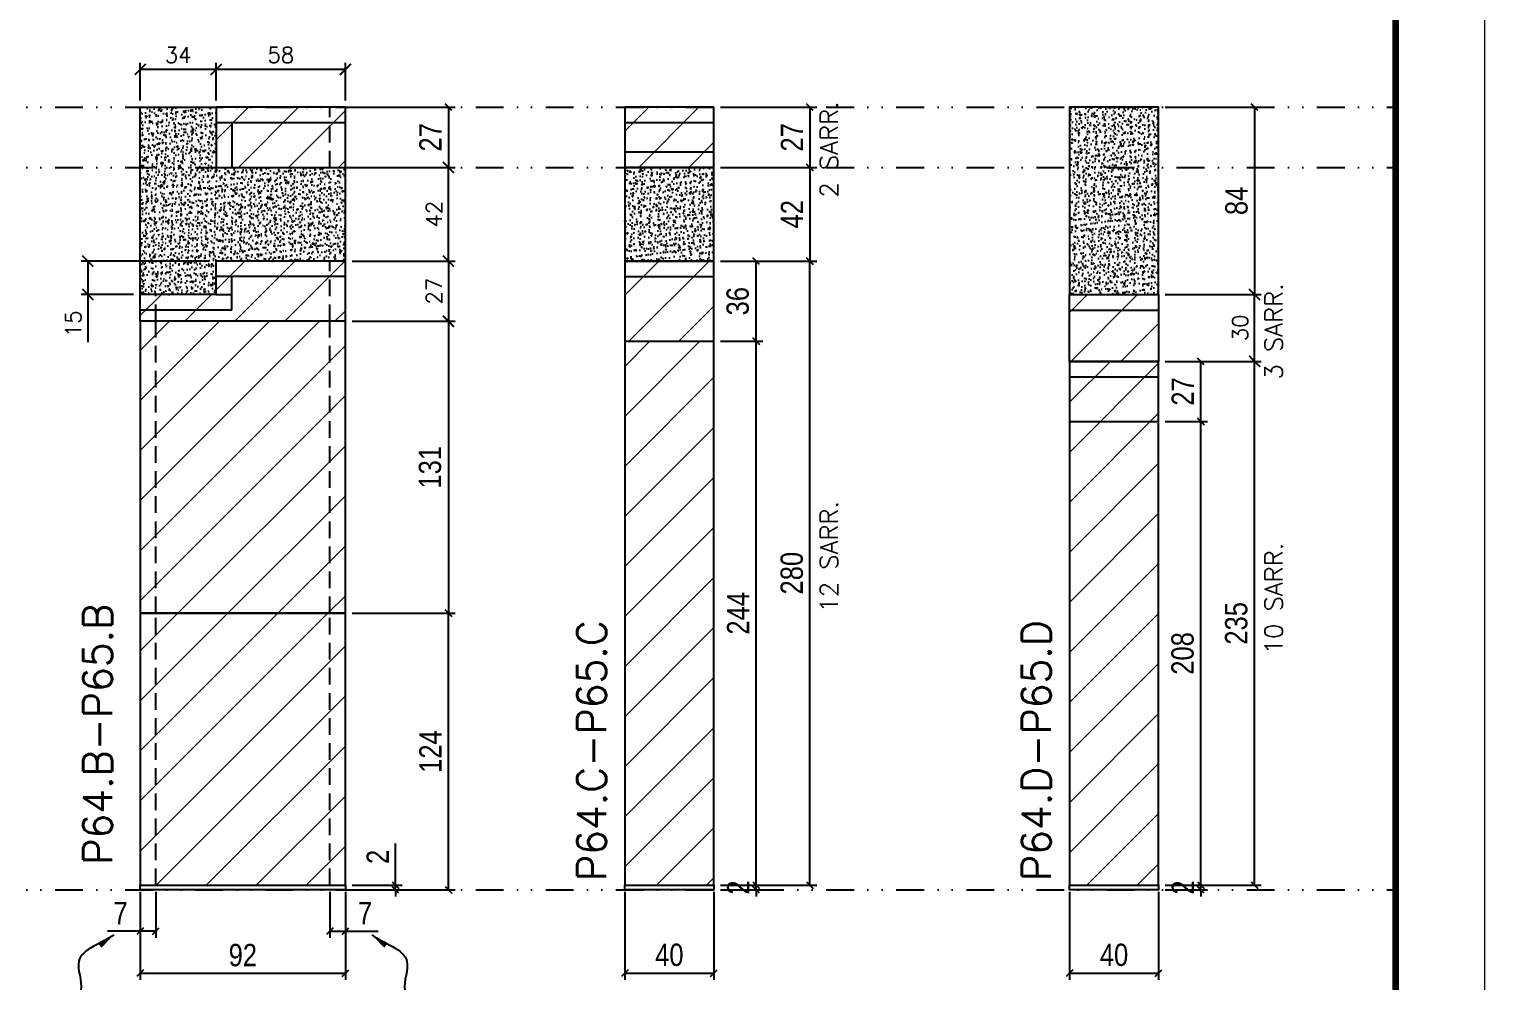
# Model space of a CAD drawing. Extents: x 28748 to 35002, y 14885 to 43501.
# Drawn here: x 29580 to 30233, y 35910 to 36337 of the extents above; entities that cross this region are included whole.
import ezdxf

# ---------------------------------------------------------------- set-up
doc = ezdxf.new("R2010")
doc.units = 0
for name, pattern in [('DASHED', [0.75, 0.5, -0.25]), ('DIVIDE2', [0.625, 0.25, -0.125, 0, -0.125, 0, -0.125]), ('HIDDEN', [0.375, 0.25, -0.125])]:
    doc.linetypes.add(name, pattern=pattern)
for name, color, linetype in [('COTA', 241, 'Continuous'), ('Nível', 160, 'Continuous'), ('Painéis', 200, 'Continuous'), ('SARR_2.2x7', 40, 'Continuous'), ('Sarrafo de Pressão', 42, 'HIDDEN')]:
    doc.layers.add(name, color=color, linetype=linetype)
for name, color, linetype, lineweight in [('Folhas', 255, 'Continuous', 9), ('Hachura', 251, 'Continuous', 9), ('SARRAFO DE PRESSAO', 251, 'DASHED', 9), ('Texto Seção', 7, 'Continuous', 15)]:
    doc.layers.add(name, color=color, linetype=linetype, lineweight=lineweight)
doc.styles.add('COTA TECNICA', font='techl___.ttf', dxfattribs={"height": 10})
doc.styles.add('COTA TECNICA-50', font='techl___.ttf', dxfattribs={"height": 10})
doc.styles.add('REGUA-120', font='ROMANS.shx', dxfattribs={"height": 15})
doc.styles.add('ROMANS', font='romans.shx')
doc.styles.get("Standard").update_dxf_attribs({"font": 'arial.ttf'})
doc.dimstyles.new('COTA PAINEL-50', dxfattribs={"dimtxt": 10, "dimasz": 3, "dimexe": 3, "dimexo": 3, "dimgap": 3, "dimtad": 1, "dimdec": 1, "dimzin": 12, "dimdsep": 46, "dimtxsty": 'COTA TECNICA-50', "dimblk1": 'OBLIQUE', "dimblk2": 'OBLIQUE', "dimsah": 1, "dimcen": 0.9, "dimclrd": 4, "dimclre": 4, "dimclrt": 240, "dimadec": 1, "dimazin": 3, "dimtfac": 1, "dimtdec": 1, "dimtmove": 0, "dimatfit": 3, "dimfxl": 1, "dimtolj": 1, "dimtzin": 12, "dimarcsym": 0})
doc.dimstyles.new('Cota Paínel', dxfattribs={"dimtxt": 7, "dimasz": 5, "dimexe": 3, "dimexo": 3, "dimgap": 3, "dimtad": 1, "dimdec": 1, "dimzin": 12, "dimdsep": 46, "dimtxsty": 'ROMANS', "dimblk": 'ARCHTICK', "dimcen": 0, "dimclrd": 4, "dimclre": 4, "dimclrt": 1, "dimadec": 1, "dimazin": 3, "dimtfac": 1, "dimtdec": 1, "dimtmove": 0, "dimatfit": 3, "dimldrblk": 'OBLIQUE', "dimfxl": 1, "dimtolj": 1, "dimtzin": 12, "dimarcsym": 0})
doc.dimstyles.new('PAINEL', dxfattribs={"dimtxt": 10, "dimasz": 3, "dimexe": 3, "dimexo": 3, "dimgap": 3, "dimtad": 1, "dimdec": 1, "dimzin": 12, "dimdsep": 46, "dimtxsty": 'COTA TECNICA', "dimblk1": 'OBLIQUE', "dimblk2": 'OBLIQUE', "dimsah": 1, "dimcen": 0.9, "dimclrd": 4, "dimclre": 4, "dimclrt": 240, "dimadec": 1, "dimazin": 3, "dimtfac": 1, "dimtdec": 1, "dimtmove": 0, "dimatfit": 3, "dimfxl": 1, "dimtolj": 1, "dimtzin": 12, "dimarcsym": 0})
doc.dimstyles.get("Standard").update_dxf_attribs({"dimtxt": 0.18, "dimasz": 0.18, "dimexe": 0.18, "dimexo": 0.0625, "dimgap": 0.09, "dimtad": 0, "dimtih": 1, "dimtoh": 1, "dimdec": 4, "dimzin": 0, "dimdsep": 46, "dimtxsty": 'Standard', "dimcen": 0.09, "dimadec": 0, "dimazin": 0, "dimtfac": 1, "dimtdec": 4, "dimtofl": 0, "dimtmove": 0, "dimatfit": 3, "dimfxl": 1, "dimtolj": 1, "dimtzin": 0, "dimarcsym": 0})
pattern_1 = [(45, (-100272.658, 8260.539), (-11.2253202, 11.2253202), [])]

# ---------------------------------------------------------------- blocks, each defined once
blk = doc.blocks.new('9999999999')
at = {"layer": 'Folhas'}
blk.add_lwpolyline([(98138.98, 34190.21), (99623.98, 34190.21), (99623.98, 35240.21), (98138.98, 35240.21)], close=True, dxfattribs=at)
at = {"layer": 'Folhas', "color": 30, "const_width": 3}
blk.add_lwpolyline([(98213.98, 34230.21), (99583.98, 34230.21), (99583.98, 35200.21), (98213.98, 35200.21)], close=True, dxfattribs=at)
blk = doc.blocks.new('_Oblique')
at = {"color": 0, "linetype": 'ByBlock', "lineweight": -2}
blk.add_line((-0.5, -0.5), (0.5, 0.5), dxfattribs=at)
blk = doc.blocks.new('*D591')
at = {"layer": 'COTA', "color": 4, "lineweight": -2, "transparency": 16777216}
for p, q in [((29630.08, 35949.58), (29630.08, 35910.12)), ((29722.08, 35949.58), (29722.08, 35910.12)), ((29630.08, 35913.12), (29722.08, 35913.12))]:
    blk.add_line(p, q, dxfattribs=at)
at = {"layer": 'Defpoints', "color": 0, "transparency": 16777216}
for p in [(29630.08, 35952.58), (29722.08, 35952.58), (29722.08, 35913.12)]:
    blk.add_point(p, dxfattribs=at)
at = {"layer": 'COTA', "color": 4, "lineweight": -2, "transparency": 16777216, "xscale": 3, "yscale": 3, "zscale": 3, "rotation": 180}
blk.add_blockref('_Oblique', (29630.08, 35913.12), dxfattribs=at)
at = {"layer": 'COTA', "color": 4, "lineweight": -2, "transparency": 16777216, "xscale": 3, "yscale": 3, "zscale": 3}
blk.add_blockref('_Oblique', (29722.08, 35913.12), dxfattribs=at)
at = {"layer": 'COTA', "color": 240, "transparency": 16777216, "insert": (29676.08, 35921.21), "char_height": 10, "attachment_point": 5, "style": 'COTA TECNICA'}
blk.add_mtext('\\A1;92', dxfattribs=at)
blk = doc.blocks.new('*D592')
at = {"layer": 'COTA', "color": 4, "lineweight": -2, "transparency": 16777216}
for p, q in [((29637.08, 35949.58), (29637.08, 35929.07)), ((29630.08, 35947.58), (29630.08, 35929.07)), ((29630.08, 35932.07), (29615.35, 35932.07)), ((29637.08, 35932.07), (29630.08, 35932.07))]:
    blk.add_line(p, q, dxfattribs=at)
at = {"layer": 'Defpoints', "color": 0, "transparency": 16777216}
for p in [(29630.08, 35950.58), (29637.08, 35952.58), (29630.08, 35932.07)]:
    blk.add_point(p, dxfattribs=at)
at = {"layer": 'COTA', "color": 4, "lineweight": -2, "transparency": 16777216, "xscale": 3, "yscale": 3, "zscale": 3, "rotation": 180}
blk.add_blockref('_Oblique', (29630.08, 35932.07), dxfattribs=at)
at = {"layer": 'COTA', "color": 4, "lineweight": -2, "transparency": 16777216, "xscale": 3, "yscale": 3, "zscale": 3}
blk.add_blockref('_Oblique', (29637.08, 35932.07), dxfattribs=at)
at = {"layer": 'COTA', "color": 240, "transparency": 16777216, "insert": (29621.21, 35940.14), "char_height": 10, "attachment_point": 5, "style": 'COTA TECNICA-50'}
blk.add_mtext('\\A1;7', dxfattribs=at)
blk = doc.blocks.new('*D593')
at = {"layer": 'COTA', "color": 4, "lineweight": -2, "transparency": 16777216}
for p, q in [((29715.08, 35949.58), (29715.08, 35929.07)), ((29722.08, 35947.58), (29722.08, 35929.07)), ((29715.08, 35932.07), (29722.08, 35932.07)), ((29722.08, 35932.07), (29736.81, 35932.07))]:
    blk.add_line(p, q, dxfattribs=at)
at = {"layer": 'Defpoints', "color": 0, "transparency": 16777216}
for p in [(29715.08, 35952.58), (29722.08, 35950.58), (29722.08, 35932.07)]:
    blk.add_point(p, dxfattribs=at)
at = {"layer": 'COTA', "color": 4, "lineweight": -2, "transparency": 16777216, "xscale": 3, "yscale": 3, "zscale": 3, "rotation": 180}
blk.add_blockref('_Oblique', (29715.08, 35932.07), dxfattribs=at)
at = {"layer": 'COTA', "color": 4, "lineweight": -2, "transparency": 16777216, "xscale": 3, "yscale": 3, "zscale": 3}
blk.add_blockref('_Oblique', (29722.08, 35932.07), dxfattribs=at)
at = {"layer": 'COTA', "color": 240, "transparency": 16777216, "insert": (29730.95, 35940.14), "char_height": 10, "attachment_point": 5, "style": 'COTA TECNICA-50'}
blk.add_mtext('\\A1;7', dxfattribs=at)
blk = doc.blocks.new('*D594')
at = {"layer": 'COTA', "color": 4, "lineweight": -2, "transparency": 16777216}
for p, q in [((29725.08, 36074.58), (29771.32, 36074.58)), ((29768.32, 35950.58), (29768.32, 36074.58)), ((29725.08, 35950.58), (29771.32, 35950.58))]:
    blk.add_line(p, q, dxfattribs=at)
at = {"layer": 'Defpoints', "color": 0, "transparency": 16777216}
for p in [(29722.08, 36074.58), (29768.32, 36074.58), (29722.08, 35950.58)]:
    blk.add_point(p, dxfattribs=at)
at = {"layer": 'COTA', "color": 4, "lineweight": -2, "transparency": 16777216, "xscale": 3, "yscale": 3, "zscale": 3}
for p, rotation in [((29768.32, 36074.58), 90), ((29768.32, 35950.58), 270)]:
    blk.add_blockref('_Oblique', p, dxfattribs=dict(at, rotation=rotation))
at = {"layer": 'COTA', "color": 240, "transparency": 16777216, "insert": (29760.25, 36012.58), "char_height": 10, "attachment_point": 5, "rotation": 90, "style": 'COTA TECNICA-50'}
blk.add_mtext('\\A1;124', dxfattribs=at)
blk = doc.blocks.new('*D595')
at = {"layer": 'COTA', "color": 4, "lineweight": -2, "transparency": 16777216}
for p, q in [((29744.61, 35952.58), (29744.61, 35971.38)), ((29725.08, 35952.58), (29747.61, 35952.58)), ((29725.08, 35950.58), (29747.61, 35950.58)), ((29744.61, 35950.58), (29744.61, 35952.58)), ((29744.61, 35950.58), (29744.61, 35947.58))]:
    blk.add_line(p, q, dxfattribs=at)
at = {"layer": 'Defpoints', "color": 0, "transparency": 16777216}
for p in [(29722.08, 35952.58), (29722.08, 35950.58), (29744.61, 35950.58)]:
    blk.add_point(p, dxfattribs=at)
at = {"layer": 'COTA', "color": 4, "lineweight": -2, "transparency": 16777216, "xscale": 3, "yscale": 3, "zscale": 3}
for p, rotation in [((29744.61, 35952.58), 270), ((29744.61, 35950.58), 90)]:
    blk.add_blockref('_Oblique', p, dxfattribs=dict(at, rotation=rotation))
at = {"layer": 'COTA', "color": 240, "transparency": 16777216, "insert": (29736.61, 35965.32), "char_height": 10, "attachment_point": 5, "rotation": 90, "style": 'COTA TECNICA-50'}
blk.add_mtext('\\A1;2', dxfattribs=at)
blk = doc.blocks.new('*D596')
at = {"layer": 'COTA', "color": 4, "linetype": 'ByBlock', "lineweight": -2, "transparency": 16777216}
for p, q in [((29725.08, 36205.58), (29771.32, 36205.58)), ((29768.32, 36205.58), (29768.32, 36074.58)), ((29725.08, 36074.58), (29771.32, 36074.58))]:
    blk.add_line(p, q, dxfattribs=at)
at = {"layer": 'Defpoints', "color": 0, "linetype": 'ByBlock', "transparency": 16777216}
for p in [(29722.08, 36205.58), (29722.08, 36074.58), (29768.32, 36074.58)]:
    blk.add_point(p, dxfattribs=at)
at = {"layer": 'COTA', "color": 4, "linetype": 'ByBlock', "lineweight": -2, "transparency": 16777216, "xscale": 3, "yscale": 3, "zscale": 3}
for p, rotation in [((29768.32, 36205.58), 90), ((29768.32, 36074.58), 270)]:
    blk.add_blockref('_Oblique', p, dxfattribs=dict(at, rotation=rotation))
at = {"layer": 'COTA', "color": 240, "linetype": 'ByBlock', "transparency": 16777216, "insert": (29760.1, 36140.08), "char_height": 10, "attachment_point": 5, "rotation": 90, "style": 'COTA TECNICA'}
blk.add_mtext('\\A1;131', dxfattribs=at)
blk = doc.blocks.new('*D597')
at = {"layer": 'COTA', "color": 4, "lineweight": -2, "transparency": 16777216}
for p, q in [((29847.45, 35949.58), (29847.45, 35910.23)), ((29887.45, 35949.58), (29887.45, 35910.23)), ((29847.45, 35913.23), (29887.45, 35913.23))]:
    blk.add_line(p, q, dxfattribs=at)
at = {"layer": 'Defpoints', "color": 0, "transparency": 16777216}
for p in [(29847.45, 35952.58), (29887.45, 35952.58), (29887.45, 35913.23)]:
    blk.add_point(p, dxfattribs=at)
at = {"layer": 'COTA', "color": 4, "lineweight": -2, "transparency": 16777216, "xscale": 3, "yscale": 3, "zscale": 3, "rotation": 180}
blk.add_blockref('_Oblique', (29847.45, 35913.23), dxfattribs=at)
at = {"layer": 'COTA', "color": 4, "lineweight": -2, "transparency": 16777216, "xscale": 3, "yscale": 3, "zscale": 3}
blk.add_blockref('_Oblique', (29887.45, 35913.23), dxfattribs=at)
at = {"layer": 'COTA', "color": 240, "transparency": 16777216, "insert": (29867.45, 35921.33), "char_height": 10, "attachment_point": 5, "style": 'COTA TECNICA'}
blk.add_mtext('\\A1;40', dxfattribs=at)
blk = doc.blocks.new('*D598')
at = {"layer": 'COTA', "color": 4, "lineweight": -2, "transparency": 16777216}
for p, q in [((29890.45, 35952.58), (29909.36, 35952.58)), ((29890.45, 35950.58), (29909.36, 35950.58)), ((29906.36, 35952.58), (29906.36, 35955.58)), ((29906.36, 35950.58), (29906.36, 35952.58)), ((29906.36, 35950.58), (29906.36, 35947.58))]:
    blk.add_line(p, q, dxfattribs=at)
at = {"layer": 'Defpoints', "color": 0, "transparency": 16777216}
for p in [(29887.45, 35952.58), (29887.45, 35950.58), (29906.36, 35952.58)]:
    blk.add_point(p, dxfattribs=at)
at = {"layer": 'COTA', "color": 4, "lineweight": -2, "transparency": 16777216, "xscale": 3, "yscale": 3, "zscale": 3}
for p, rotation in [((29906.36, 35952.58), 270), ((29906.36, 35950.58), 90)]:
    blk.add_blockref('_Oblique', p, dxfattribs=dict(at, rotation=rotation))
at = {"layer": 'COTA', "color": 240, "transparency": 16777216, "insert": (29898.36, 35951.58), "char_height": 10, "attachment_point": 5, "rotation": 90, "style": 'COTA TECNICA-50'}
blk.add_mtext('\\A1;2', dxfattribs=at)
blk = doc.blocks.new('*D1675')
at = {"layer": 'COTA', "color": 4, "linetype": 'ByBlock', "lineweight": -2, "transparency": 16777216}
for p, q in [((29890.45, 36274.58), (29933.54, 36274.58)), ((29930.54, 36274.58), (29930.54, 36232.58)), ((29890.45, 36232.58), (29933.54, 36232.58))]:
    blk.add_line(p, q, dxfattribs=at)
at = {"layer": 'Defpoints', "color": 0, "linetype": 'ByBlock', "transparency": 16777216}
for p in [(29887.45, 36274.58), (29887.45, 36232.58), (29930.54, 36232.58)]:
    blk.add_point(p, dxfattribs=at)
at = {"layer": 'COTA', "color": 4, "linetype": 'ByBlock', "lineweight": -2, "transparency": 16777216, "xscale": 3, "yscale": 3, "zscale": 3}
for p, rotation in [((29930.54, 36274.58), 90), ((29930.54, 36232.58), 270)]:
    blk.add_blockref('_Oblique', p, dxfattribs=dict(at, rotation=rotation))
at = {"layer": 'COTA', "color": 240, "linetype": 'ByBlock', "transparency": 16777216, "insert": (29922.46, 36253.58), "char_height": 10, "attachment_point": 5, "rotation": 90, "style": 'COTA TECNICA'}
blk.add_mtext('\\A1;42', dxfattribs=at)
blk = doc.blocks.new('*D1676')
at = {"layer": 'COTA', "color": 4, "linetype": 'ByBlock', "lineweight": -2, "transparency": 16777216}
for p, q in [((29890.45, 36232.58), (29933.54, 36232.58)), ((29930.54, 35952.58), (29930.54, 36232.58)), ((29890.45, 35952.58), (29933.54, 35952.58))]:
    blk.add_line(p, q, dxfattribs=at)
at = {"layer": 'Defpoints', "color": 0, "linetype": 'ByBlock', "transparency": 16777216}
for p in [(29887.45, 36232.58), (29930.54, 36232.58), (29887.45, 35952.58)]:
    blk.add_point(p, dxfattribs=at)
at = {"layer": 'COTA', "color": 4, "linetype": 'ByBlock', "lineweight": -2, "transparency": 16777216, "xscale": 3, "yscale": 3, "zscale": 3}
for p, rotation in [((29930.54, 36232.58), 90), ((29930.54, 35952.58), 270)]:
    blk.add_blockref('_Oblique', p, dxfattribs=dict(at, rotation=rotation))
at = {"layer": 'COTA', "color": 240, "linetype": 'ByBlock', "transparency": 16777216, "insert": (29922.41, 36092.58), "char_height": 10, "attachment_point": 5, "rotation": 90, "style": 'COTA TECNICA'}
blk.add_mtext('\\A1;280', dxfattribs=at)
blk = doc.blocks.new('*D1677')
at = {"layer": 'COTA', "color": 4, "linetype": 'ByBlock', "lineweight": -2, "transparency": 16777216}
for p, q in [((29890.45, 36196.58), (29909.36, 36196.58)), ((29906.36, 35952.58), (29906.36, 36196.58)), ((29890.45, 35952.58), (29909.36, 35952.58))]:
    blk.add_line(p, q, dxfattribs=at)
at = {"layer": 'Defpoints', "color": 0, "linetype": 'ByBlock', "transparency": 16777216}
for p in [(29887.45, 36196.58), (29906.36, 36196.58), (29887.45, 35952.58)]:
    blk.add_point(p, dxfattribs=at)
at = {"layer": 'COTA', "color": 4, "linetype": 'ByBlock', "lineweight": -2, "transparency": 16777216, "xscale": 3, "yscale": 3, "zscale": 3}
for p, rotation in [((29906.36, 36196.58), 90), ((29906.36, 35952.58), 270)]:
    blk.add_blockref('_Oblique', p, dxfattribs=dict(at, rotation=rotation))
at = {"layer": 'COTA', "color": 240, "linetype": 'ByBlock', "transparency": 16777216, "insert": (29898.29, 36074.58), "char_height": 10, "attachment_point": 5, "rotation": 90, "style": 'COTA TECNICA'}
blk.add_mtext('\\A1;244', dxfattribs=at)
blk = doc.blocks.new('*D1678')
at = {"layer": 'COTA', "color": 4, "linetype": 'ByBlock', "lineweight": -2, "transparency": 16777216}
for p, q in [((29890.45, 36232.58), (29909.36, 36232.58)), ((29906.36, 36196.58), (29906.36, 36232.58)), ((29890.45, 36196.58), (29909.36, 36196.58))]:
    blk.add_line(p, q, dxfattribs=at)
at = {"layer": 'Defpoints', "color": 0, "linetype": 'ByBlock', "transparency": 16777216}
for p in [(29887.45, 36232.58), (29906.36, 36232.58), (29887.45, 36196.58)]:
    blk.add_point(p, dxfattribs=at)
at = {"layer": 'COTA', "color": 4, "linetype": 'ByBlock', "lineweight": -2, "transparency": 16777216, "xscale": 3, "yscale": 3, "zscale": 3}
for p, rotation in [((29906.36, 36232.58), 90), ((29906.36, 36196.58), 270)]:
    blk.add_blockref('_Oblique', p, dxfattribs=dict(at, rotation=rotation))
at = {"layer": 'COTA', "color": 240, "linetype": 'ByBlock', "transparency": 16777216, "insert": (29898.14, 36214.58), "char_height": 10, "attachment_point": 5, "rotation": 90, "style": 'COTA TECNICA'}
blk.add_mtext('\\A1;36', dxfattribs=at)
blk = doc.blocks.new('*D599')
at = {"layer": 'COTA', "color": 4, "lineweight": -2, "transparency": 16777216}
for p, q in [((30046.95, 35949.58), (30046.95, 35910.23)), ((30086.95, 35949.58), (30086.95, 35910.23)), ((30046.95, 35913.23), (30086.95, 35913.23))]:
    blk.add_line(p, q, dxfattribs=at)
at = {"layer": 'Defpoints', "color": 0, "transparency": 16777216}
for p in [(30046.95, 35952.58), (30086.95, 35952.58), (30086.95, 35913.23)]:
    blk.add_point(p, dxfattribs=at)
at = {"layer": 'COTA', "color": 4, "lineweight": -2, "transparency": 16777216, "xscale": 3, "yscale": 3, "zscale": 3, "rotation": 180}
blk.add_blockref('_Oblique', (30046.95, 35913.23), dxfattribs=at)
at = {"layer": 'COTA', "color": 4, "lineweight": -2, "transparency": 16777216, "xscale": 3, "yscale": 3, "zscale": 3}
blk.add_blockref('_Oblique', (30086.95, 35913.23), dxfattribs=at)
at = {"layer": 'COTA', "color": 240, "transparency": 16777216, "insert": (30066.95, 35921.33), "char_height": 10, "attachment_point": 5, "style": 'COTA TECNICA'}
blk.add_mtext('\\A1;40', dxfattribs=at)
blk = doc.blocks.new('*D600')
at = {"layer": 'COTA', "color": 4, "lineweight": -2, "transparency": 16777216}
for p, q in [((30089.95, 35952.58), (30108.86, 35952.58)), ((30089.95, 35950.58), (30108.86, 35950.58)), ((30105.86, 35952.58), (30105.86, 35955.58)), ((30105.86, 35950.58), (30105.86, 35952.58)), ((30105.86, 35950.58), (30105.86, 35947.58))]:
    blk.add_line(p, q, dxfattribs=at)
at = {"layer": 'Defpoints', "color": 0, "transparency": 16777216}
for p in [(30086.95, 35952.58), (30086.95, 35950.58), (30105.86, 35952.58)]:
    blk.add_point(p, dxfattribs=at)
at = {"layer": 'COTA', "color": 4, "lineweight": -2, "transparency": 16777216, "xscale": 3, "yscale": 3, "zscale": 3}
for p, rotation in [((30105.86, 35952.58), 270), ((30105.86, 35950.58), 90)]:
    blk.add_blockref('_Oblique', p, dxfattribs=dict(at, rotation=rotation))
at = {"layer": 'COTA', "color": 240, "transparency": 16777216, "insert": (30097.86, 35951.58), "char_height": 10, "attachment_point": 5, "rotation": 90, "style": 'COTA TECNICA-50'}
blk.add_mtext('\\A1;2', dxfattribs=at)
blk = doc.blocks.new('*D1679')
at = {"layer": 'COTA', "color": 4, "linetype": 'ByBlock', "lineweight": -2, "transparency": 16777216}
for p, q in [((30089.95, 36301.58), (30133.04, 36301.58)), ((30130.04, 36301.58), (30130.04, 36217.58)), ((30089.95, 36217.58), (30133.04, 36217.58))]:
    blk.add_line(p, q, dxfattribs=at)
at = {"layer": 'Defpoints', "color": 0, "linetype": 'ByBlock', "transparency": 16777216}
for p in [(30086.95, 36301.58), (30086.95, 36217.58), (30130.04, 36217.58)]:
    blk.add_point(p, dxfattribs=at)
at = {"layer": 'COTA', "color": 4, "linetype": 'ByBlock', "lineweight": -2, "transparency": 16777216, "xscale": 3, "yscale": 3, "zscale": 3}
for p, rotation in [((30130.04, 36301.58), 90), ((30130.04, 36217.58), 270)]:
    blk.add_blockref('_Oblique', p, dxfattribs=dict(at, rotation=rotation))
at = {"layer": 'COTA', "color": 240, "linetype": 'ByBlock', "transparency": 16777216, "insert": (30121.94, 36259.58), "char_height": 10, "attachment_point": 5, "rotation": 90, "style": 'COTA TECNICA'}
blk.add_mtext('\\A1;84', dxfattribs=at)
blk = doc.blocks.new('*D1680')
at = {"layer": 'COTA', "color": 4, "linetype": 'ByBlock', "lineweight": -2, "transparency": 16777216}
for p, q in [((30089.95, 36187.58), (30133.04, 36187.58)), ((30130.04, 35952.58), (30130.04, 36187.58)), ((30089.95, 35952.58), (30133.04, 35952.58))]:
    blk.add_line(p, q, dxfattribs=at)
at = {"layer": 'Defpoints', "color": 0, "linetype": 'ByBlock', "transparency": 16777216}
for p in [(30086.95, 36187.58), (30130.04, 36187.58), (30086.95, 35952.58)]:
    blk.add_point(p, dxfattribs=at)
at = {"layer": 'COTA', "color": 4, "linetype": 'ByBlock', "lineweight": -2, "transparency": 16777216, "xscale": 3, "yscale": 3, "zscale": 3}
for p, rotation in [((30130.04, 36187.58), 90), ((30130.04, 35952.58), 270)]:
    blk.add_blockref('_Oblique', p, dxfattribs=dict(at, rotation=rotation))
at = {"layer": 'COTA', "color": 240, "linetype": 'ByBlock', "transparency": 16777216, "insert": (30121.82, 36070.08), "char_height": 10, "attachment_point": 5, "rotation": 90, "style": 'COTA TECNICA'}
blk.add_mtext('\\A1;235', dxfattribs=at)
blk = doc.blocks.new('*D1681')
at = {"layer": 'COTA', "color": 4, "linetype": 'ByBlock', "lineweight": -2, "transparency": 16777216}
for p, q in [((30089.95, 36160.58), (30108.86, 36160.58)), ((30105.86, 35952.58), (30105.86, 36160.58)), ((30089.95, 35952.58), (30108.86, 35952.58))]:
    blk.add_line(p, q, dxfattribs=at)
at = {"layer": 'Defpoints', "color": 0, "linetype": 'ByBlock', "transparency": 16777216}
for p in [(30086.95, 36160.58), (30105.86, 36160.58), (30086.95, 35952.58)]:
    blk.add_point(p, dxfattribs=at)
at = {"layer": 'COTA', "color": 4, "linetype": 'ByBlock', "lineweight": -2, "transparency": 16777216, "xscale": 3, "yscale": 3, "zscale": 3}
for p, rotation in [((30105.86, 36160.58), 90), ((30105.86, 35952.58), 270)]:
    blk.add_blockref('_Oblique', p, dxfattribs=dict(at, rotation=rotation))
at = {"layer": 'COTA', "color": 240, "linetype": 'ByBlock', "transparency": 16777216, "insert": (30097.74, 36056.58), "char_height": 10, "attachment_point": 5, "rotation": 90, "style": 'COTA TECNICA'}
blk.add_mtext('\\A1;208', dxfattribs=at)
blk = doc.blocks.new('*D1682')
at = {"layer": 'COTA', "color": 4, "linetype": 'ByBlock', "lineweight": -2, "transparency": 16777216}
for p, q in [((30089.95, 36187.58), (30108.86, 36187.58)), ((30105.86, 36160.58), (30105.86, 36187.58)), ((30089.95, 36160.58), (30108.86, 36160.58))]:
    blk.add_line(p, q, dxfattribs=at)
at = {"layer": 'Defpoints', "color": 0, "linetype": 'ByBlock', "transparency": 16777216}
for p in [(30086.95, 36187.58), (30105.86, 36187.58), (30086.95, 36160.58)]:
    blk.add_point(p, dxfattribs=at)
at = {"layer": 'COTA', "color": 4, "linetype": 'ByBlock', "lineweight": -2, "transparency": 16777216, "xscale": 3, "yscale": 3, "zscale": 3}
for p, rotation in [((30105.86, 36187.58), 90), ((30105.86, 36160.58), 270)]:
    blk.add_blockref('_Oblique', p, dxfattribs=dict(at, rotation=rotation))
at = {"layer": 'COTA', "color": 240, "linetype": 'ByBlock', "transparency": 16777216, "insert": (30097.79, 36174.08), "char_height": 10, "attachment_point": 5, "rotation": 90, "style": 'COTA TECNICA'}
blk.add_mtext('\\A1;27', dxfattribs=at)
blk = doc.blocks.new('_ArchTick')
at = {"color": 0, "linetype": 'ByBlock', "const_width": 0.15}
blk.add_lwpolyline([(-0.5, -0.5), (0.5, 0.5)], dxfattribs=at)
blk = doc.blocks.new('*D601')
at = {"layer": 'COTA', "color": 4, "lineweight": -2, "transparency": 16777216}
for p, q in [((30089.95, 36217.58), (30133.04, 36217.58)), ((30130.04, 36187.58), (30130.04, 36217.58)), ((30089.95, 36187.58), (30133.04, 36187.58))]:
    blk.add_line(p, q, dxfattribs=at)
at = {"layer": 'Defpoints', "color": 0, "transparency": 16777216}
for p in [(30086.95, 36217.58), (30130.04, 36217.58), (30086.95, 36187.58)]:
    blk.add_point(p, dxfattribs=at)
at = {"layer": 'COTA', "color": 4, "lineweight": -2, "transparency": 16777216, "xscale": 5, "yscale": 5, "zscale": 5}
for p, rotation in [((30130.04, 36217.58), 90), ((30130.04, 36187.58), 270)]:
    blk.add_blockref('_ArchTick', p, dxfattribs=dict(at, rotation=rotation))
at = {"layer": 'COTA', "color": 1, "transparency": 16777216, "insert": (30123.54, 36202.58), "char_height": 7, "attachment_point": 5, "rotation": 90, "style": 'ROMANS'}
blk.add_mtext('\\A1;30', dxfattribs=at)
blk = doc.blocks.new('*D568')
at = {"layer": 'COTA', "color": 4, "lineweight": -2, "transparency": 16777216}
for p, q in [((29725.08, 36232.58), (29771.32, 36232.58)), ((29768.32, 36232.58), (29768.32, 36205.58)), ((29725.08, 36205.58), (29771.32, 36205.58))]:
    blk.add_line(p, q, dxfattribs=at)
at = {"layer": 'Defpoints', "color": 0, "transparency": 16777216}
for p in [(29722.08, 36232.58), (29722.08, 36205.58), (29768.32, 36205.58)]:
    blk.add_point(p, dxfattribs=at)
at = {"layer": 'COTA', "color": 4, "lineweight": -2, "transparency": 16777216, "xscale": 5, "yscale": 5, "zscale": 5}
for p, rotation in [((29768.32, 36232.58), 90), ((29768.32, 36205.58), 270)]:
    blk.add_blockref('_ArchTick', p, dxfattribs=dict(at, rotation=rotation))
at = {"layer": 'COTA', "color": 1, "transparency": 16777216, "insert": (29761.82, 36219.08), "char_height": 7, "attachment_point": 5, "rotation": 90, "style": 'ROMANS'}
blk.add_mtext('\\A1;27', dxfattribs=at)
blk = doc.blocks.new('*D1668')
at = {"layer": 'COTA', "color": 4, "lineweight": -2, "transparency": 16777216}
for p, q in [((29661.08, 36232.58), (29603.51, 36232.58)), ((29606.51, 36232.58), (29606.51, 36217.58)), ((29627.08, 36217.58), (29603.51, 36217.58)), ((29606.51, 36217.58), (29606.51, 36196.24))]:
    blk.add_line(p, q, dxfattribs=at)
at = {"layer": 'Defpoints', "color": 0, "transparency": 16777216}
for p in [(29664.08, 36232.58), (29606.51, 36217.58), (29630.08, 36217.58)]:
    blk.add_point(p, dxfattribs=at)
at = {"layer": 'COTA', "color": 4, "lineweight": -2, "transparency": 16777216, "xscale": 5, "yscale": 5, "zscale": 5}
for p, rotation in [((29606.51, 36232.58), 90), ((29606.51, 36217.58), 270)]:
    blk.add_blockref('_ArchTick', p, dxfattribs=dict(at, rotation=rotation))
at = {"layer": 'COTA', "color": 1, "transparency": 16777216, "insert": (29600.01, 36204.41), "char_height": 7, "attachment_point": 5, "rotation": 90, "style": 'ROMANS'}
blk.add_mtext('\\A1;15', dxfattribs=at)
blk = doc.blocks.new('*D1669')
at = {"layer": 'COTA', "color": 4, "lineweight": -2, "transparency": 16777216}
for p, q in [((29664.08, 36304.58), (29664.08, 36321.52)), ((29722.08, 36318.52), (29664.08, 36318.52)), ((29722.08, 36304.58), (29722.08, 36321.52))]:
    blk.add_line(p, q, dxfattribs=at)
at = {"layer": 'Defpoints', "color": 0, "transparency": 16777216}
for p in [(29664.08, 36318.52), (29664.08, 36301.58), (29722.08, 36301.58)]:
    blk.add_point(p, dxfattribs=at)
at = {"layer": 'COTA', "color": 4, "lineweight": -2, "transparency": 16777216, "xscale": 5, "yscale": 5, "zscale": 5, "rotation": 180}
blk.add_blockref('_ArchTick', (29664.08, 36318.52), dxfattribs=at)
at = {"layer": 'COTA', "color": 4, "lineweight": -2, "transparency": 16777216, "xscale": 5, "yscale": 5, "zscale": 5}
blk.add_blockref('_ArchTick', (29722.08, 36318.52), dxfattribs=at)
at = {"layer": 'COTA', "color": 1, "transparency": 16777216, "insert": (29693.08, 36325.02), "char_height": 7, "attachment_point": 5, "style": 'ROMANS'}
blk.add_mtext('\\A1;58', dxfattribs=at)
blk = doc.blocks.new('*D1670')
at = {"layer": 'COTA', "color": 4, "lineweight": -2, "transparency": 16777216}
for p, q in [((29630.08, 36304.58), (29630.08, 36321.52)), ((29664.08, 36318.52), (29630.08, 36318.52)), ((29664.08, 36304.58), (29664.08, 36321.52))]:
    blk.add_line(p, q, dxfattribs=at)
at = {"layer": 'Defpoints', "color": 0, "transparency": 16777216}
for p in [(29630.08, 36318.52), (29630.08, 36301.58), (29664.08, 36301.58)]:
    blk.add_point(p, dxfattribs=at)
at = {"layer": 'COTA', "color": 4, "lineweight": -2, "transparency": 16777216, "xscale": 5, "yscale": 5, "zscale": 5, "rotation": 180}
blk.add_blockref('_ArchTick', (29630.08, 36318.52), dxfattribs=at)
at = {"layer": 'COTA', "color": 4, "lineweight": -2, "transparency": 16777216, "xscale": 5, "yscale": 5, "zscale": 5}
blk.add_blockref('_ArchTick', (29664.08, 36318.52), dxfattribs=at)
at = {"layer": 'COTA', "color": 1, "transparency": 16777216, "insert": (29647.08, 36325.02), "char_height": 7, "attachment_point": 5, "style": 'ROMANS'}
blk.add_mtext('\\A1;34', dxfattribs=at)
blk = doc.blocks.new('*D569')
at = {"layer": 'COTA', "color": 4, "lineweight": -2, "transparency": 16777216}
for p, q in [((29725.08, 36274.58), (29771.32, 36274.58)), ((29768.32, 36232.58), (29768.32, 36274.58)), ((29725.08, 36232.58), (29771.32, 36232.58))]:
    blk.add_line(p, q, dxfattribs=at)
at = {"layer": 'Defpoints', "color": 0, "transparency": 16777216}
for p in [(29722.08, 36274.58), (29768.32, 36274.58), (29722.08, 36232.58)]:
    blk.add_point(p, dxfattribs=at)
at = {"layer": 'COTA', "color": 4, "lineweight": -2, "transparency": 16777216, "xscale": 5, "yscale": 5, "zscale": 5}
for p, rotation in [((29768.32, 36274.58), 90), ((29768.32, 36232.58), 270)]:
    blk.add_blockref('_ArchTick', p, dxfattribs=dict(at, rotation=rotation))
at = {"layer": 'COTA', "color": 1, "transparency": 16777216, "insert": (29761.82, 36253.58), "char_height": 7, "attachment_point": 5, "rotation": 90, "style": 'ROMANS'}
blk.add_mtext('\\A1;42', dxfattribs=at)
blk = doc.blocks.new('*D2254')
at = {"layer": 'COTA', "color": 4, "lineweight": -2, "transparency": 16777216}
for p, q in [((29890.45, 36301.58), (29933.54, 36301.58)), ((29930.54, 36301.58), (29930.54, 36274.58)), ((29890.45, 36274.58), (29933.54, 36274.58))]:
    blk.add_line(p, q, dxfattribs=at)
at = {"layer": 'Defpoints', "color": 0, "transparency": 16777216}
for p in [(29887.45, 36301.58), (29887.45, 36274.58), (29930.54, 36274.58)]:
    blk.add_point(p, dxfattribs=at)
at = {"layer": 'COTA', "color": 4, "lineweight": -2, "transparency": 16777216, "xscale": 3, "yscale": 3, "zscale": 3}
for p, rotation in [((29930.54, 36301.58), 90), ((29930.54, 36274.58), 270)]:
    blk.add_blockref('_Oblique', p, dxfattribs=dict(at, rotation=rotation))
at = {"layer": 'COTA', "color": 240, "transparency": 16777216, "insert": (29922.46, 36288.08), "char_height": 10, "attachment_point": 5, "rotation": 90, "style": 'COTA TECNICA'}
blk.add_mtext('\\A1;27', dxfattribs=at)
blk = doc.blocks.new('*D2255')
at = {"layer": 'COTA', "color": 4, "lineweight": -2, "transparency": 16777216}
for p, q in [((29725.08, 36301.58), (29771.32, 36301.58)), ((29768.32, 36301.58), (29768.32, 36274.58)), ((29725.08, 36274.58), (29771.32, 36274.58))]:
    blk.add_line(p, q, dxfattribs=at)
at = {"layer": 'Defpoints', "color": 0, "transparency": 16777216}
for p in [(29722.08, 36301.58), (29722.08, 36274.58), (29768.32, 36274.58)]:
    blk.add_point(p, dxfattribs=at)
at = {"layer": 'COTA', "color": 4, "lineweight": -2, "transparency": 16777216, "xscale": 3, "yscale": 3, "zscale": 3}
for p, rotation in [((29768.32, 36301.58), 90), ((29768.32, 36274.58), 270)]:
    blk.add_blockref('_Oblique', p, dxfattribs=dict(at, rotation=rotation))
at = {"layer": 'COTA', "color": 240, "transparency": 16777216, "insert": (29760.25, 36288.08), "char_height": 10, "attachment_point": 5, "rotation": 90, "style": 'COTA TECNICA'}
blk.add_mtext('\\A1;27', dxfattribs=at)

msp = doc.modelspace()

# ---------------------------------------------------------------- hatches: boundary and pattern name
at = {"layer": 'COTA', "linetype": 'ByBlock'}
h = msp.add_hatch(dxfattribs=at)
h.set_pattern_fill('AR-CONC', color=256, scale=0.03)
h.paths.add_polyline_path([(29722.08, 36274.58), (29664.08, 36274.58), (29664.08, 36301.58), (29630.08, 36301.58), (29630.08, 36217.58), (29664.08, 36217.58), (29664.08, 36232.58), (29722.08, 36232.58)])
h = msp.add_hatch(dxfattribs=at)
h.set_pattern_fill('AR-CONC', color=256, scale=0.03)
h.set_pattern_definition([(50, (-101662.1488, 7095.164), (5.46554007, -0.47817257), [0.5715, -6.2865]), (355, (-101662.149, 7095.164), (-1.05730264, 5.73170536), [0.4572, -5.02921753]), (100.4514447, (-101661.6933, 7095.124), (4.40823741, 5.25353256), [0.48570026, -5.34270734]), (46.1842, (-101662.149, 7096.688), (8.13237123, -1.26126984), [0.85725, -9.42975]), (96.6355576, (-101661.471, 7096.583), (7.122124, 7.42278374), [0.7285507, -8.01406824]), (351.184151, (-101662.149, 7096.688), (7.122124, 7.42278374), [0.685799, -7.54379196]), (21, (-101661.3868, 7096.307), (4.54843174, -3.06795595), [0.5715, -6.2865]), (326, (-101661.387, 7096.307), (1.85406085, 5.52563898), [0.4572, -5.0292]), (71.451445, (-101661.008, 7096.0514), (6.40249258, 2.45768307), [0.48570026, -5.34269813]), (37.5, (-101662.1488, 7095.164), (0.092658098, 2.536651166), [0, -4.96824, 0, -5.1054, 0, -5.04825]), (7.5, (-101662.1488, 7095.164), (2.004589875, 3.005417245), [0, -2.91084, 0, -4.85394, 0, -1.92405]), (327.5, (-101663.848, 7095.164), (4.067717855, -0.17186232), [0, -1.905, 0, -5.9436, 0, -7.8867]), (317.5, (-101664.61, 7095.164), (4.44387544, 0.76279473), [0, -2.4765, 0, -3.94716, 0, -5.6007])])
h.paths.add_polyline_path([(30046.95, 36217.58), (30086.95, 36217.58), (30086.95, 36301.58), (30046.95, 36301.58)])
h = msp.add_hatch(dxfattribs=at)
h.set_pattern_fill('AR-CONC', color=256, scale=0.03)
h.set_pattern_definition([(50, (-101861.65, 7081.164), (5.46554007, -0.47817257), [0.5715, -6.2865]), (355, (-101861.65, 7081.164), (-1.05730264, 5.73170536), [0.4572, -5.02921753]), (100.4514447, (-101861.1946, 7081.124), (4.40823741, 5.25353256), [0.48570026, -5.34270734]), (46.1842, (-101861.65, 7082.688), (8.13237123, -1.26126984), [0.85725, -9.42975]), (96.6355576, (-101860.972, 7082.583), (7.122124, 7.42278374), [0.7285507, -8.01406824]), (351.184151, (-101861.65, 7082.688), (7.122124, 7.42278374), [0.685799, -7.54379196]), (21, (-101860.888, 7082.307), (4.54843174, -3.06795595), [0.5715, -6.2865]), (326, (-101860.888, 7082.307), (1.85406085, 5.52563898), [0.4572, -5.0292]), (71.451445, (-101860.509, 7082.0514), (6.40249258, 2.45768307), [0.48570026, -5.34269813]), (37.5, (-101861.65, 7081.164), (0.092658098, 2.536651166), [0, -4.96824, 0, -5.1054, 0, -5.04825]), (7.5, (-101861.65, 7081.164), (2.004589875, 3.005417245), [0, -2.91084, 0, -4.85394, 0, -1.92405]), (327.5, (-101863.3493, 7081.164), (4.067717855, -0.17186232), [0, -1.905, 0, -5.9436, 0, -7.8867]), (317.5, (-101864.1113, 7081.164), (4.44387544, 0.76279473), [0, -2.4765, 0, -3.94716, 0, -5.6007])])
h.paths.add_polyline_path([(29847.45, 36232.58), (29887.45, 36232.58), (29887.45, 36274.58), (29847.45, 36274.58)])
at = {"layer": 'Hachura'}
h = msp.add_hatch(dxfattribs=at)
h.set_pattern_fill('ANSI31', color=256, scale=5)
h.paths.add_polyline_path([(29722.08, 36301.58), (29664.08, 36301.58), (29664.08, 36274.58), (29722.08, 36274.58)], flags=17)
h = msp.add_hatch(dxfattribs=at)
h.set_pattern_fill('ANSI31', color=256, scale=5)
h.paths.add_polyline_path([(29887.45, 36301.58), (29847.45, 36301.58), (29847.45, 36274.58), (29887.45, 36274.58)])
h = msp.add_hatch(dxfattribs=at)
h.set_pattern_fill('ANSI31', color=256, scale=5)
h.paths.add_polyline_path([(29722.08, 36232.58), (29664.08, 36232.58), (29664.08, 36217.58), (29630.08, 36217.58), (29630.08, 36205.58), (29722.08, 36205.58)])
at = {"layer": 'Hachura', "linetype": 'ByBlock'}
h = msp.add_hatch(dxfattribs=at)
h.set_pattern_fill('ANSI31', color=256, scale=5)
h.set_pattern_definition([(45, (-100272.658, 8247.539), (-11.2253202, 11.2253202), [])])
h.paths.add_polyline_path([(29887.45, 36232.58), (29847.45, 36232.58), (29847.45, 36196.58), (29887.45, 36196.58)])
at = {"layer": 'Hachura'}
h = msp.add_hatch(dxfattribs=at)
h.set_pattern_fill('ANSI31', color=256, scale=5)
h.set_pattern_definition([(45, (25799.309, 30974.01), (-11.22532, 11.22532), [])])
h.paths.add_polyline_path([(30046.95, 36217.58), (30046.95, 36187.58), (30086.95, 36187.58), (30086.95, 36217.58)])
at = {"layer": 'Hachura', "linetype": 'ByBlock'}
h = msp.add_hatch(dxfattribs=at)
h.set_pattern_fill('ANSI31', color=256, scale=5)
h.set_pattern_definition(pattern_1)
h.paths.add_polyline_path([(29722.08, 36205.58), (29630.08, 36205.58), (29630.08, 36074.58), (29722.08, 36074.58)])
h = msp.add_hatch(dxfattribs=at)
h.set_pattern_fill('ANSI31', color=256, scale=5)
h.set_pattern_definition(pattern_1)
h.paths.add_polyline_path([(29887.45, 36196.58), (29847.45, 36196.58), (29847.45, 35952.58), (29887.45, 35952.58)])
h = msp.add_hatch(dxfattribs=at)
h.set_pattern_fill('ANSI31', color=256, scale=5)
h.set_pattern_definition([(45, (-100272.658, 8224.539), (-11.2253202, 11.2253202), [])])
h.paths.add_polyline_path([(30046.95, 36187.58), (30046.95, 35952.58), (30086.95, 35952.58), (30086.95, 36187.58)])
h = msp.add_hatch(dxfattribs=at)
h.set_pattern_fill('ANSI31', color=256, scale=5)
h.set_pattern_definition(pattern_1)
h.paths.add_polyline_path([(29722.08, 36074.58), (29630.08, 36074.58), (29630.08, 35952.58), (29722.08, 35952.58)])

# ---------------------------------------------------------------- linework, layer by layer
at = {"layer": 'COTA', "linetype": 'ByBlock'}
for p, q in [((29630.08, 36217.58), (29630.08, 36301.58)), ((29630.08, 36301.58), (29664.08, 36301.58)), ((29722.08, 36232.58), (29722.08, 36274.58))]:
    msp.add_line(p, q, dxfattribs=at)
for points in [[(30046.95, 36217.58), (30086.95, 36217.58), (30086.95, 36301.58), (30046.95, 36301.58)], [(29847.45, 36232.58), (29887.45, 36232.58), (29887.45, 36274.58), (29847.45, 36274.58)]]:
    msp.add_lwpolyline(points, close=True, dxfattribs=at)
at = {"layer": 'Nível', "color": 4, "linetype": 'DIVIDE2', "ltscale": 50}
for p, q in [((29183, 36301.58), (30193.34, 36301.58)), ((29183, 36274.58), (30193.34, 36274.58)), ((29183, 35950.58), (30193.34, 35950.58))]:
    msp.add_line(p, q, dxfattribs=at)
at = {"layer": 'Painéis'}
for p, q in [((29722.08, 36301.58), (29664.08, 36301.58)), ((29664.08, 36301.58), (29664.08, 36274.58)), ((29722.08, 36274.58), (29722.08, 36301.58)), ((29887.45, 36301.58), (29847.45, 36301.58)), ((29847.45, 36301.58), (29847.45, 36274.58)), ((29887.45, 36274.58), (29887.45, 36301.58)), ((29664.08, 36274.58), (29722.08, 36274.58)), ((29847.45, 36274.58), (29887.45, 36274.58)), ((29664.08, 36217.58), (29664.08, 36232.58)), ((29722.08, 36232.58), (29664.08, 36232.58)), ((29722.08, 36205.58), (29722.08, 36232.58)), ((29630.08, 36205.58), (29630.08, 36217.58)), ((29664.08, 36217.58), (29630.08, 36217.58)), ((30046.95, 36217.58), (30086.95, 36217.58)), ((30046.95, 36187.58), (30046.95, 36217.58)), ((30086.95, 36217.58), (30086.95, 36187.58)), ((29847.45, 36196.58), (29887.45, 36196.58)), ((30046.95, 36187.58), (30086.95, 36187.58)), ((30086.95, 36187.58), (30046.95, 36187.58)), ((30046.95, 36187.58), (30046.95, 36187.58)), ((30086.95, 36187.58), (30046.95, 36187.58)), ((30086.95, 36187.58), (30086.95, 36187.58)), ((30046.95, 36160.58), (30086.95, 36160.58))]:
    msp.add_line(p, q, dxfattribs=at)
for points in [[(29847.45, 35952.58), (29887.45, 35952.58), (29887.45, 36232.58), (29847.45, 36232.58)], [(29630.08, 36074.58), (29722.08, 36074.58), (29722.08, 36205.58), (29630.08, 36205.58)], [(30046.95, 35952.58), (30086.95, 35952.58), (30086.95, 36187.58), (30046.95, 36187.58)], [(29630.08, 35952.58), (29722.08, 35952.58), (29722.08, 36074.58), (29630.08, 36074.58)], [(29630.08, 35952.58), (29722.08, 35952.58), (29722.08, 35950.58), (29630.08, 35950.58)], [(29847.45, 35952.58), (29887.45, 35952.58), (29887.45, 35950.58), (29847.45, 35950.58)], [(30046.95, 35952.58), (30086.95, 35952.58), (30086.95, 35950.58), (30046.95, 35950.58)]]:
    msp.add_lwpolyline(points, close=True, dxfattribs=at)
at = {"layer": 'SARR_2.2x7'}
for p, q in [((29722.08, 36294.58), (29664.08, 36294.58)), ((29671.08, 36294.58), (29671.08, 36274.58)), ((29887.45, 36294.58), (29847.45, 36294.58)), ((29847.45, 36281.58), (29887.45, 36281.58)), ((29722.08, 36225.58), (29664.08, 36225.58)), ((29671.08, 36217.58), (29671.08, 36225.58)), ((29847.45, 36225.58), (29887.45, 36225.58)), ((29664.08, 36217.58), (29671.08, 36217.58)), ((29671.08, 36210.58), (29671.08, 36217.58)), ((29671.08, 36210.58), (29630.08, 36210.58)), ((30046.95, 36210.58), (30086.95, 36210.58)), ((30046.95, 36180.58), (30086.95, 36180.58))]:
    msp.add_line(p, q, dxfattribs=at)
at = {"layer": 'Sarrafo de Pressão', "ltscale": 30}
for p, q in [((29715.08, 36274.58), (29715.08, 36301.58)), ((29715.08, 36205.58), (29715.08, 36232.58)), ((29637.08, 36205.58), (29637.08, 36217.58)), ((29637.08, 36074.58), (29637.08, 36205.58)), ((29715.08, 36074.58), (29715.08, 36205.58)), ((29637.08, 35952.58), (29637.08, 36074.58)), ((29715.08, 35952.58), (29715.08, 36074.58))]:
    msp.add_line(p, q, dxfattribs=at)

# ---------------------------------------------------------------- block references
at = {"layer": 'SARRAFO DE PRESSAO', "color": 6, "linetype": 'ByBlock'}
msp.add_blockref('9999999999', (-69390.64, 1369.09), dxfattribs=at)

# ---------------------------------------------------------------- texts
at = {"layer": 'Texto Seção', "linetype": 'Continuous', "style": 'ROMANS'}
for s, p in [('2 SARR.', (29943.07, 36261.04)), ('3 SARR.', (30142.57, 36179.42)), ('12 SARR.', (29943.07, 36074.95)), ('10 SARR.', (30142.57, 36056.21))]:
    msp.add_text(s, height=8, rotation=90, dxfattribs=at).set_placement(p)
at = {"layer": 'Texto Seção', "char_height": 13, "width": 285.3299, "attachment_point": 7, "rotation": 90, "style": 'REGUA-120'}
for s, insert in [('P64.B-P65.B', (29617.46, 35961.83)), ('P64.C-P65.C', (29839.12, 35954.5)), ('P64.D-P65.D', (30038.62, 35954.5))]:
    msp.add_mtext(s, dxfattribs=dict(at, insert=insert))

# ---------------------------------------------------------------- dimensions: what is measured, and where the dimension line sits
at = {"layer": 'COTA'}
dim = msp.add_linear_dim(base=(29630.08, 36318.52), p1=(29664.08, 36301.58), p2=(29630.08, 36301.58), angle=180, dimstyle='Cota Paínel', override={"dimtmove": 1}, dxfattribs=at)
dim.commit()
dim.dimension.update_dxf_attribs({"geometry": '*D1670', "text_midpoint": (29647.08, 36325.02)})
for base, p1, p2, angle, dimstyle, picture, middle in [((29664.08, 36318.52), (29722.08, 36301.58), (29664.08, 36301.58), 180, 'Cota Paínel', '*D1669', (29693.08, 36325.02)), ((29768.32, 36274.58), (29722.08, 36301.58), (29722.08, 36274.58), 90, 'PAINEL', '*D2255', (29760.25, 36288.08)), ((29930.54, 36274.58), (29887.45, 36301.58), (29887.45, 36274.58), 90, 'PAINEL', '*D2254', (29922.46, 36288.08)), ((29768.32, 36274.58), (29722.08, 36232.58), (29722.08, 36274.58), 90, 'Cota Paínel', '*D569', (29761.82, 36253.58)), ((29606.51, 36217.58), (29664.08, 36232.58), (29630.08, 36217.58), 90, 'Cota Paínel', '*D1668', (29600.01, 36204.41)), ((29768.32, 36205.58), (29722.08, 36232.58), (29722.08, 36205.58), 90, 'Cota Paínel', '*D568', (29761.82, 36219.08)), ((30130.04, 36217.58), (30086.95, 36187.58), (30086.95, 36217.58), 90, 'Cota Paínel', '*D601', (30123.54, 36202.58)), ((29768.32, 36074.58), (29722.08, 35950.58), (29722.08, 36074.58), 90, 'COTA PAINEL-50', '*D594', (29760.25, 36012.58)), ((29630.08, 35932.07), (29637.08, 35952.58), (29630.08, 35950.58), 180, 'COTA PAINEL-50', '*D592', (29621.21, 35940.14))]:
    dim = msp.add_linear_dim(base=base, p1=p1, p2=p2, angle=angle, dimstyle=dimstyle, dxfattribs=at)
    dim.commit()
    dim.dimension.update_dxf_attribs({"geometry": picture, "text_midpoint": middle})
at = {"layer": 'COTA', "linetype": 'ByBlock'}
for base, p1, p2, picture, middle in [((30130.04, 36217.58), (30086.95, 36301.58), (30086.95, 36217.58), '*D1679', (30121.94, 36259.58)), ((29930.54, 36232.58), (29887.45, 36274.58), (29887.45, 36232.58), '*D1675', (29922.46, 36253.58)), ((29930.54, 36232.58), (29887.45, 35952.58), (29887.45, 36232.58), '*D1676', (29922.41, 36092.58)), ((29768.32, 36074.58), (29722.08, 36205.58), (29722.08, 36074.58), '*D596', (29760.1, 36140.08)), ((29906.36, 36196.58), (29887.45, 35952.58), (29887.45, 36196.58), '*D1677', (29898.29, 36074.58)), ((30130.04, 36187.58), (30086.95, 35952.58), (30086.95, 36187.58), '*D1680', (30121.82, 36070.08)), ((30105.86, 36160.58), (30086.95, 35952.58), (30086.95, 36160.58), '*D1681', (30097.74, 36056.58))]:
    dim = msp.add_linear_dim(base=base, p1=p1, p2=p2, angle=90, dimstyle='PAINEL', dxfattribs=at)
    dim.commit()
    dim.dimension.update_dxf_attribs({"geometry": picture, "text_midpoint": middle})
for base, p1, p2, picture, middle in [((29906.36, 36232.58), (29887.45, 36196.58), (29887.45, 36232.58), '*D1678', (29898.14, 36214.58)), ((30105.86, 36187.58), (30086.95, 36160.58), (30086.95, 36187.58), '*D1682', (30097.79, 36174.08))]:
    dim = msp.add_linear_dim(base=base, p1=p1, p2=p2, angle=90, dimstyle='PAINEL', override={"dimtmove": 1}, dxfattribs=at)
    dim.commit()
    dim.dimension.update_dxf_attribs({"geometry": picture, "text_midpoint": middle})
at = {"layer": 'COTA'}
for base, p1, p2, picture, middle in [((29744.61, 35950.58), (29722.08, 35952.58), (29722.08, 35950.58), '*D595', (29744.61, 35965.32)), ((29906.36, 35952.58), (29887.45, 35950.58), (29887.45, 35952.58), '*D598', (29906.36, 35951.58)), ((30105.86, 35952.58), (30086.95, 35950.58), (30086.95, 35952.58), '*D600', (30105.86, 35951.58))]:
    dim = msp.add_linear_dim(base=base, p1=p1, p2=p2, angle=90, dimstyle='COTA PAINEL-50', dxfattribs=at)
    dim.commit()
    dim.dimension.update_dxf_attribs({"geometry": picture, "text_midpoint": middle, "dimtype": 160})
for base, p1, p2, picture, middle in [((29722.08, 35913.12), (29630.08, 35952.58), (29722.08, 35952.58), '*D591', (29676.08, 35921.21)), ((29887.45, 35913.23), (29847.45, 35952.58), (29887.45, 35952.58), '*D597', (29867.45, 35921.33)), ((30086.95, 35913.23), (30046.95, 35952.58), (30086.95, 35952.58), '*D599', (30066.95, 35921.33))]:
    dim = msp.add_linear_dim(base=base, p1=p1, p2=p2, dimstyle='PAINEL', override={"dimarcsym": 2}, dxfattribs=at)
    dim.commit()
    dim.dimension.update_dxf_attribs({"geometry": picture, "text_midpoint": middle})
dim = msp.add_linear_dim(base=(29722.08, 35932.07), p1=(29715.08, 35952.58), p2=(29722.08, 35950.58), dimstyle='COTA PAINEL-50', dxfattribs=at)
dim.commit()
dim.dimension.update_dxf_attribs({"geometry": '*D593', "text_midpoint": (29730.95, 35940.14)})

# ---------------------------------------------------------------- leaders
at = {"layer": 'COTA', "path_type": 1}
for points in [[(29618.25, 35930.4), (29602.47, 35918.56), (29603.39, 35905.55), (29597.84, 35895.77)], [(29733.91, 35930.4), (29749.69, 35918.56), (29748.77, 35905.55), (29754.32, 35895.77)]]:
    msp.add_leader(points, dimstyle='Standard', override={"dimasz": 8}, dxfattribs=at)

doc.saveas('drawing.dxf')
